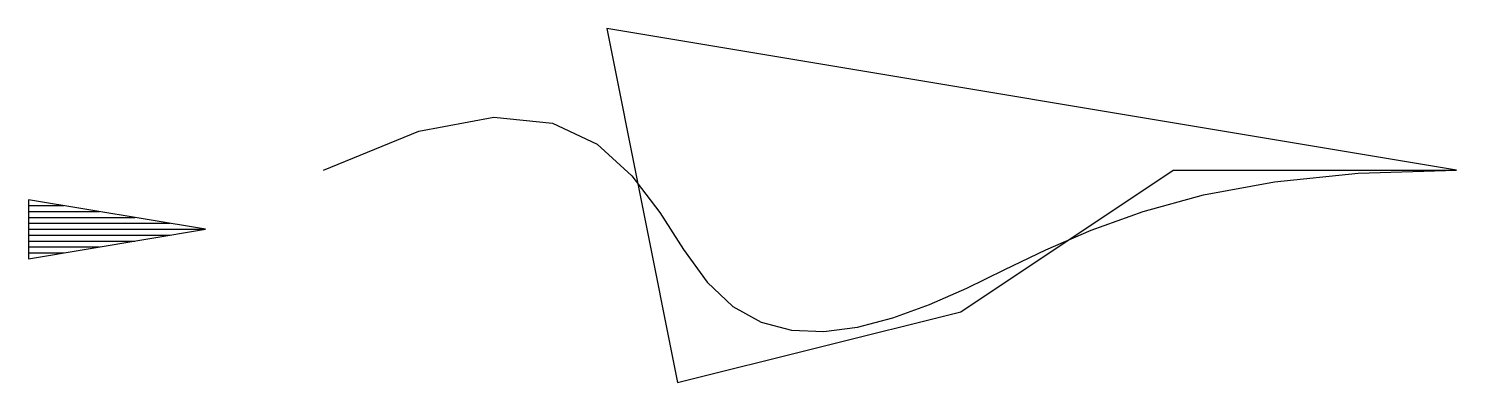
# Model space of a CAD drawing. Extents: x -3 to 21.2, y -2.6 to 3.4.
import ezdxf

# ---------------------------------------------------------------- set-up
doc = ezdxf.new("R2010")
doc.units = 0
doc.header["$LTSCALE"] = 10
doc.layers.get('0').update_dxf_attribs({"linetype": 'CONTINUOUS'})
doc.layers.add('20', color=1, linetype='CONTINUOUS')

msp = doc.modelspace()

# ---------------------------------------------------------------- linework, layer by layer
at = {"color": 0}
for p, q in [((0, 0), (-3, 0.5)), ((-3, 0.5), (-3, -0.5)), ((-3, 0.4), (-2.4, 0.4)), ((-3, 0.3), (-1.8, 0.3)), ((-3, 0.2), (-1.2, 0.2)), ((-3, 0.1), (-0.6, 0.1)), ((-3, 0), (0, 0)), ((-3, -0.5), (0, 0)), ((-3, -0.1), (-0.6, -0.1)), ((-3, -0.2), (-1.2, -0.2)), ((-3, -0.3), (-1.8, -0.3)), ((-3, -0.4), (-2.4, -0.4))]:
    msp.add_line(p, q, dxfattribs=at)
at = {"layer": '20', "color": 0}
msp.add_lwpolyline([(2.002, 1.002), (2.002, 1.002), (3.615, 1.663), (4.888, 1.9), (5.878, 1.798), (6.64, 1.439), (7.228, 0.907), (7.698, 0.285), (8.104, -0.345), (8.502, -0.898), (8.938, -1.308), (9.415, -1.575), (9.93, -1.712), (10.477, -1.736), (11.053, -1.661), (11.652, -1.503), (12.27, -1.277), (12.902, -0.998), (13.55, -0.682), (14.241, -0.348), (15.01, -0.014), (15.89, 0.302), (16.915, 0.58), (18.12, 0.802), (19.537, 0.949), (21.202, 1.002), (6.802, 3.402), (8.002, -2.598), (12.802, -1.398), (16.402, 1.002), (21.202, 1.002)], dxfattribs=at)

doc.saveas('drawing.dxf')
